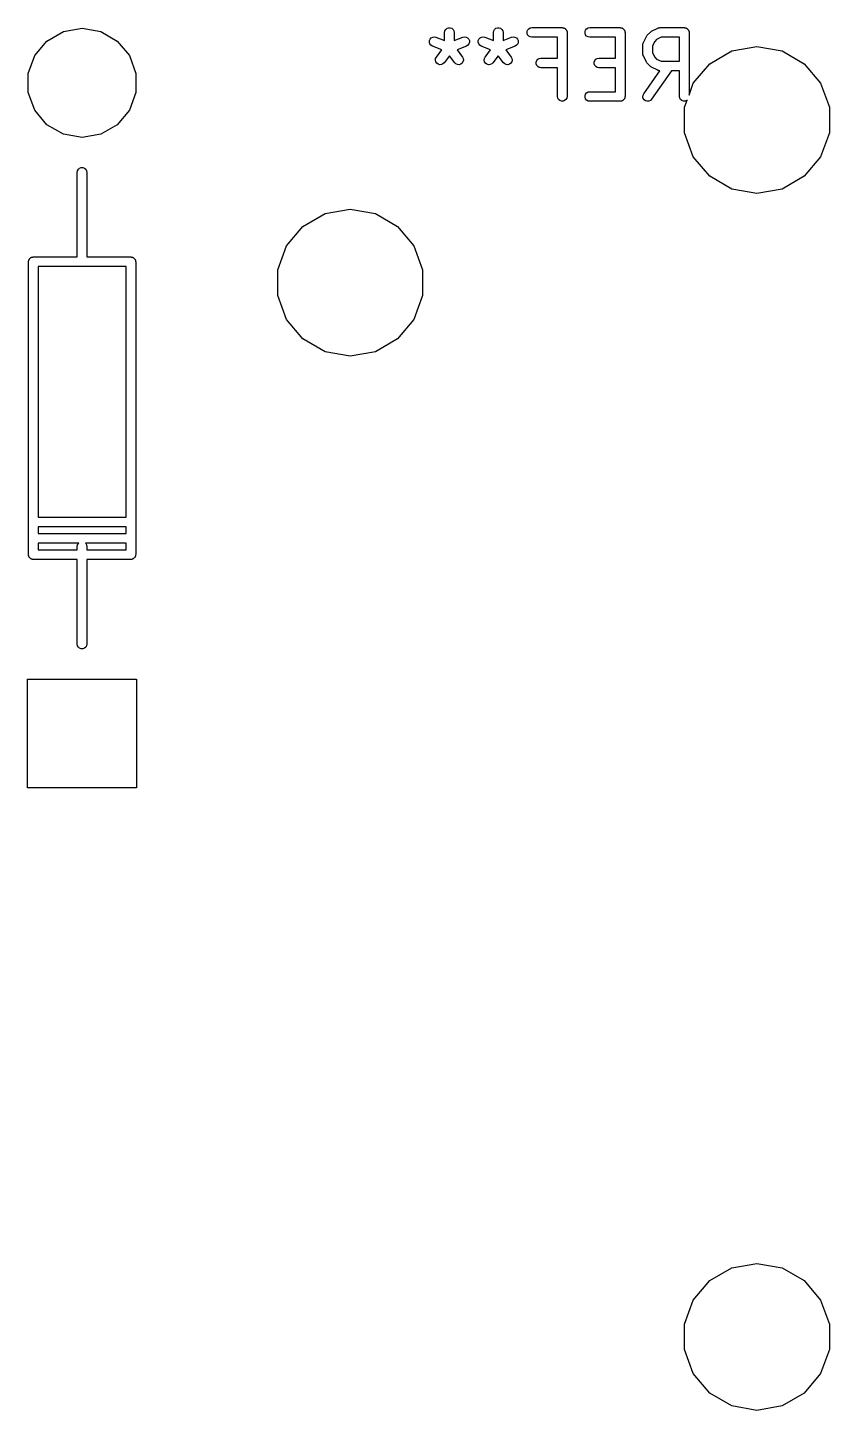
# Model space of a CAD drawing. Extents: x 17 to 273, y -105 to -8.
# Drawn here: x 127.15 to 139.67, y -56.07 to -34.48 of the extents above; entities that cross this region are included whole.
import ezdxf

# ---------------------------------------------------------------- set-up
doc = ezdxf.new("R2010")
doc.units = 0
doc.header["$MEASUREMENT"] = 0
doc.layers.add('BLACK', color=7, linetype='CONTINUOUS')

msp = doc.modelspace()

# ---------------------------------------------------------------- linework, layer by layer
at = {"layer": 'Black'}
for p, q in [((127.454, -34.6861), (127.711, -34.538)), ((127.711, -34.538), (128.003, -34.4866)), ((128.003, -34.4866), (128.294, -34.538)), ((128.294, -34.538), (128.551, -34.6861)), ((133.663, -34.5524), (133.668, -34.5267)), ((133.668, -34.5267), (133.681, -34.5042)), ((133.681, -34.5042), (133.701, -34.4874)), ((133.701, -34.4874), (133.725, -34.4785)), ((133.725, -34.4785), (133.751, -34.4785)), ((133.751, -34.4785), (133.776, -34.4874)), ((133.776, -34.4874), (133.796, -34.5042)), ((133.796, -34.5042), (133.809, -34.5267)), ((133.809, -34.5267), (133.813, -34.5524)), ((134.425, -34.5524), (134.43, -34.5267)), ((134.43, -34.5267), (134.443, -34.5042)), ((134.443, -34.5042), (134.463, -34.4874)), ((134.463, -34.4874), (134.487, -34.4785)), ((134.487, -34.4785), (134.513, -34.4785)), ((134.513, -34.4785), (134.537, -34.4874)), ((134.537, -34.4874), (134.557, -34.5042)), ((134.557, -34.5042), (134.57, -34.5267)), ((134.57, -34.5267), (134.575, -34.5524)), ((134.95, -34.5394), (134.959, -34.5149)), ((134.95, -34.5654), (134.95, -34.5394)), ((134.959, -34.5149), (134.976, -34.4949)), ((134.976, -34.4949), (134.998, -34.4819)), ((134.998, -34.4819), (135.024, -34.4774)), ((135.024, -34.4774), (135.5, -34.4774)), ((135.5, -34.4774), (135.506, -34.4785)), ((135.506, -34.4785), (135.513, -34.4785)), ((135.513, -34.4785), (135.519, -34.4808)), ((135.519, -34.4808), (135.526, -34.4819)), ((135.526, -34.4819), (135.531, -34.4852)), ((135.531, -34.4852), (135.537, -34.4874)), ((135.537, -34.4874), (135.543, -34.4916)), ((135.543, -34.4916), (135.548, -34.4949)), ((135.548, -34.4949), (135.552, -34.5)), ((135.552, -34.5), (135.557, -34.5042)), ((135.557, -34.5042), (135.561, -34.5099)), ((135.561, -34.5099), (135.565, -34.5149)), ((135.565, -34.5149), (135.567, -34.521)), ((135.567, -34.521), (135.57, -34.5267)), ((135.57, -34.5267), (135.572, -34.5332)), ((135.572, -34.5332), (135.574, -34.5394)), ((135.574, -34.5394), (135.574, -34.5459)), ((135.855, -34.5394), (135.864, -34.5149)), ((135.855, -34.5654), (135.855, -34.5394)), ((135.864, -34.5149), (135.88, -34.4949)), ((135.88, -34.4949), (135.903, -34.4819)), ((135.903, -34.4819), (135.929, -34.4774)), ((135.929, -34.4774), (136.405, -34.4774)), ((136.405, -34.4774), (136.411, -34.4785)), ((136.411, -34.4785), (136.418, -34.4785)), ((136.418, -34.4785), (136.424, -34.4808)), ((136.424, -34.4808), (136.43, -34.4819)), ((136.43, -34.4819), (136.436, -34.4852)), ((136.436, -34.4852), (136.442, -34.4874)), ((136.442, -34.4874), (136.447, -34.4916)), ((136.447, -34.4916), (136.453, -34.4949)), ((136.453, -34.4949), (136.457, -34.5)), ((136.457, -34.5), (136.462, -34.5042)), ((136.462, -34.5042), (136.465, -34.5099)), ((136.465, -34.5099), (136.47, -34.5149)), ((136.47, -34.5149), (136.472, -34.521)), ((136.472, -34.521), (136.475, -34.5267)), ((136.475, -34.5267), (136.476, -34.5332)), ((136.476, -34.5332), (136.479, -34.5394)), ((136.479, -34.5394), (136.479, -34.5459)), ((136.876, -34.547), (136.885, -34.5401)), ((136.885, -34.5401), (136.895, -34.5329)), ((136.895, -34.5329), (136.99, -34.4853)), ((136.99, -34.4853), (136.994, -34.4841)), ((136.994, -34.4841), (136.998, -34.4819)), ((136.998, -34.4819), (137.007, -34.4804)), ((137.007, -34.4804), (137.015, -34.4779)), ((137.015, -34.4779), (137.02, -34.4781)), ((137.02, -34.4781), (137.024, -34.4774)), ((137.024, -34.4774), (137.405, -34.4774)), ((137.405, -34.4774), (137.411, -34.4785)), ((137.411, -34.4785), (137.418, -34.4785)), ((137.418, -34.4785), (137.424, -34.4808)), ((137.424, -34.4808), (137.43, -34.4819)), ((137.43, -34.4819), (137.436, -34.4852)), ((137.436, -34.4852), (137.442, -34.4874)), ((137.442, -34.4874), (137.447, -34.4916)), ((137.447, -34.4916), (137.453, -34.4949)), ((137.453, -34.4949), (137.457, -34.5)), ((137.457, -34.5), (137.462, -34.5042)), ((137.462, -34.5042), (137.465, -34.5099)), ((137.465, -34.5099), (137.47, -34.5149)), ((137.47, -34.5149), (137.472, -34.521)), ((137.472, -34.521), (137.475, -34.5267)), ((137.475, -34.5267), (137.476, -34.5332)), ((137.476, -34.5332), (137.479, -34.5394)), ((137.479, -34.5394), (137.479, -34.5459)), ((127.264, -34.913), (127.454, -34.6861)), ((128.551, -34.6861), (128.741, -34.913)), ((133.426, -34.7059), (133.427, -34.6799)), ((133.434, -34.7307), (133.426, -34.7059)), ((133.427, -34.6799), (133.436, -34.6557)), ((133.45, -34.7511), (133.434, -34.7307)), ((133.436, -34.6557), (133.454, -34.6363)), ((133.472, -34.7649), (133.45, -34.7511)), ((133.454, -34.6363), (133.477, -34.624)), ((133.477, -34.624), (133.502, -34.6203)), ((133.502, -34.6203), (133.528, -34.6256)), ((133.528, -34.6256), (133.663, -34.6797)), ((133.663, -34.6797), (133.663, -34.5524)), ((133.813, -34.5524), (133.813, -34.6797)), ((133.813, -34.6797), (133.948, -34.6256)), ((133.948, -34.6256), (133.974, -34.6203)), ((133.974, -34.6203), (134, -34.624)), ((134, -34.624), (134.023, -34.6363)), ((134.026, -34.7511), (134.004, -34.7649)), ((134.023, -34.6363), (134.04, -34.6557)), ((134.042, -34.7307), (134.026, -34.7511)), ((134.04, -34.6557), (134.05, -34.6799)), ((134.05, -34.7059), (134.042, -34.7307)), ((134.05, -34.6799), (134.05, -34.7059)), ((134.188, -34.6799), (134.198, -34.6557)), ((134.188, -34.7059), (134.188, -34.6799)), ((134.196, -34.7307), (134.188, -34.7059)), ((134.212, -34.7511), (134.196, -34.7307)), ((134.198, -34.6557), (134.216, -34.6363)), ((134.234, -34.7649), (134.212, -34.7511)), ((134.216, -34.6363), (134.238, -34.624)), ((134.238, -34.624), (134.264, -34.6203)), ((134.264, -34.6203), (134.29, -34.6256)), ((134.29, -34.6256), (134.425, -34.6797)), ((134.425, -34.6797), (134.425, -34.5524)), ((134.575, -34.5524), (134.575, -34.6797)), ((134.575, -34.6797), (134.71, -34.6256)), ((134.71, -34.6256), (134.736, -34.6203)), ((134.736, -34.6203), (134.762, -34.624)), ((134.762, -34.624), (134.784, -34.6363)), ((134.788, -34.7511), (134.766, -34.7649)), ((134.784, -34.6363), (134.802, -34.6557)), ((134.804, -34.7307), (134.788, -34.7511)), ((134.802, -34.6557), (134.812, -34.6799)), ((134.812, -34.7059), (134.804, -34.7307)), ((134.812, -34.6799), (134.812, -34.7059)), ((134.959, -34.5899), (134.95, -34.5654)), ((134.976, -34.6098), (134.959, -34.5899)), ((134.998, -34.6229), (134.976, -34.6098)), ((135.024, -34.6274), (134.998, -34.6229)), ((135.425, -34.6274), (135.024, -34.6274)), ((135.425, -34.9536), (135.425, -34.6274)), ((135.574, -34.5459), (135.575, -34.5524)), ((135.575, -34.5524), (135.575, -35.5524)), ((135.864, -34.5899), (135.855, -34.5654)), ((135.88, -34.6098), (135.864, -34.5899)), ((135.903, -34.6229), (135.88, -34.6098)), ((135.929, -34.6274), (135.903, -34.6229)), ((136.33, -34.6274), (135.929, -34.6274)), ((136.33, -34.9536), (136.33, -34.6274)), ((136.479, -34.5459), (136.48, -34.5524)), ((136.48, -34.5524), (136.48, -35.5524)), ((136.758, -34.7429), (136.759, -34.7386)), ((136.758, -34.8857), (136.758, -34.7429)), ((136.759, -34.7343), (136.761, -34.7259)), ((136.759, -34.7386), (136.759, -34.7343)), ((136.761, -34.7259), (136.763, -34.7172)), ((136.763, -34.7172), (136.765, -34.7135)), ((136.765, -34.7135), (136.766, -34.7093)), ((136.766, -34.7093), (136.814, -34.6141)), ((136.814, -34.6141), (136.821, -34.6044)), ((136.821, -34.6044), (136.828, -34.5946)), ((136.828, -34.5946), (136.876, -34.547)), ((136.943, -34.692), (136.908, -34.7606)), ((136.973, -34.6616), (136.943, -34.692)), ((137.042, -34.6274), (136.973, -34.6616)), ((137.33, -34.6274), (137.042, -34.6274)), ((137.33, -35.0012), (137.33, -34.6274)), ((137.479, -34.5459), (137.48, -34.5524)), ((137.48, -34.5524), (137.48, -35.5293)), ((127.163, -35.1914), (127.264, -34.913)), ((128.741, -34.913), (128.842, -35.1914)), ((133.619, -34.8238), (133.472, -34.7649)), ((133.52, -34.985), (133.523, -34.9592)), ((133.523, -34.9592), (133.535, -34.936)), ((133.535, -34.936), (133.619, -34.8238)), ((133.738, -34.9155), (133.655, -35.026)), ((133.821, -35.026), (133.738, -34.9155)), ((134.004, -34.7649), (133.857, -34.8238)), ((133.857, -34.8238), (133.941, -34.936)), ((133.941, -34.936), (133.953, -34.9592)), ((133.953, -34.9592), (133.956, -34.985)), ((134.381, -34.8238), (134.234, -34.7649)), ((134.282, -34.985), (134.285, -34.9592)), ((134.285, -34.9592), (134.297, -34.936)), ((134.297, -34.936), (134.381, -34.8238)), ((134.5, -34.9155), (134.417, -35.026)), ((134.583, -35.026), (134.5, -34.9155)), ((134.766, -34.7649), (134.619, -34.8238)), ((134.619, -34.8238), (134.703, -34.936)), ((134.703, -34.936), (134.715, -34.9592)), ((134.715, -34.9592), (134.718, -34.985)), ((135.102, -34.9911), (135.118, -34.9711)), ((135.118, -34.9711), (135.141, -34.9581)), ((135.141, -34.9581), (135.167, -34.9536)), ((135.167, -34.9536), (135.425, -34.9536)), ((136.006, -34.9911), (136.023, -34.9711)), ((136.023, -34.9711), (136.046, -34.9581)), ((136.046, -34.9581), (136.071, -34.9536)), ((136.071, -34.9536), (136.33, -34.9536)), ((136.759, -34.89), (136.758, -34.8857)), ((136.759, -34.8943), (136.759, -34.89)), ((136.761, -34.9027), (136.759, -34.8943)), ((136.763, -34.9114), (136.761, -34.9027)), ((136.765, -34.9151), (136.763, -34.9114)), ((136.766, -34.9193), (136.765, -34.9151)), ((136.814, -35.0145), (136.766, -34.9193)), ((136.908, -34.7606), (136.908, -34.868)), ((136.908, -34.868), (136.943, -34.9365)), ((136.943, -34.9365), (136.973, -34.9669)), ((136.973, -34.9669), (137.042, -35.0012)), ((137.802, -35.0411), (138.148, -34.8418)), ((138.148, -34.8418), (138.54, -34.7726)), ((138.54, -34.7726), (138.932, -34.8418)), ((138.932, -34.8418), (139.278, -35.0411)), ((127.163, -35.4876), (127.163, -35.1914)), ((128.842, -35.1914), (128.842, -35.4876)), ((133.526, -35.0104), (133.52, -34.985)), ((133.541, -35.0322), (133.526, -35.0104)), ((133.561, -35.0479), (133.541, -35.0322)), ((133.586, -35.0554), (133.561, -35.0479)), ((133.612, -35.054), (133.586, -35.0554)), ((133.636, -35.0438), (133.612, -35.054)), ((133.655, -35.026), (133.636, -35.0438)), ((133.84, -35.0438), (133.821, -35.026)), ((133.864, -35.054), (133.84, -35.0438)), ((133.89, -35.0554), (133.864, -35.054)), ((133.915, -35.0479), (133.89, -35.0554)), ((133.936, -35.0322), (133.915, -35.0479)), ((133.95, -35.0104), (133.936, -35.0322)), ((133.956, -34.985), (133.95, -35.0104)), ((134.288, -35.0104), (134.282, -34.985)), ((134.302, -35.0322), (134.288, -35.0104)), ((134.323, -35.0479), (134.302, -35.0322)), ((134.348, -35.0554), (134.323, -35.0479)), ((134.374, -35.054), (134.348, -35.0554)), ((134.398, -35.0438), (134.374, -35.054)), ((134.417, -35.026), (134.398, -35.0438)), ((134.602, -35.0438), (134.583, -35.026)), ((134.626, -35.054), (134.602, -35.0438)), ((134.652, -35.0554), (134.626, -35.054)), ((134.677, -35.0479), (134.652, -35.0554)), ((134.698, -35.0322), (134.677, -35.0479)), ((134.712, -35.0104), (134.698, -35.0322)), ((134.718, -34.985), (134.712, -35.0104)), ((135.093, -35.0155), (135.102, -34.9911)), ((135.093, -35.0416), (135.093, -35.0155)), ((135.102, -35.0661), (135.093, -35.0416)), ((135.118, -35.086), (135.102, -35.0661)), ((135.141, -35.099), (135.118, -35.086)), ((135.167, -35.1036), (135.141, -35.099)), ((135.425, -35.1036), (135.167, -35.1036)), ((135.425, -35.5524), (135.425, -35.1036)), ((135.998, -35.0155), (136.006, -34.9911)), ((135.998, -35.0416), (135.998, -35.0155)), ((136.006, -35.0661), (135.998, -35.0416)), ((136.023, -35.086), (136.006, -35.0661)), ((136.046, -35.099), (136.023, -35.086)), ((136.071, -35.1036), (136.046, -35.099)), ((136.33, -35.1036), (136.071, -35.1036)), ((136.33, -35.4774), (136.33, -35.1036)), ((136.772, -35.5094), (137.023, -35.151)), ((136.821, -35.0242), (136.814, -35.0145)), ((136.828, -35.034), (136.821, -35.0242)), ((136.876, -35.0816), (136.828, -35.034)), ((136.885, -35.0885), (136.876, -35.0816)), ((136.895, -35.0957), (136.885, -35.0885)), ((136.99, -35.1433), (136.895, -35.0957)), ((137.206, -35.1512), (136.895, -35.5954)), ((136.994, -35.1445), (136.99, -35.1433)), ((136.998, -35.1467), (136.994, -35.1445)), ((137.007, -35.1482), (136.998, -35.1467)), ((137.015, -35.1507), (137.007, -35.1482)), ((137.02, -35.1504), (137.015, -35.1507)), ((137.023, -35.151), (137.02, -35.1504)), ((137.042, -35.0012), (137.33, -35.0012)), ((137.33, -35.1512), (137.206, -35.1512)), ((137.33, -35.5524), (137.33, -35.1512)), ((137.546, -35.3463), (137.802, -35.0411)), ((139.278, -35.0411), (139.534, -35.3463)), ((137.48, -35.5293), (137.546, -35.3463)), ((139.534, -35.3463), (139.67, -35.7208)), ((127.264, -35.7659), (127.163, -35.4876)), ((128.842, -35.4876), (128.741, -35.7659)), ((135.43, -35.578), (135.425, -35.5524)), ((135.443, -35.6006), (135.43, -35.578)), ((135.463, -35.6173), (135.443, -35.6006)), ((135.487, -35.6262), (135.463, -35.6173)), ((135.537, -35.6173), (135.513, -35.6262)), ((135.557, -35.6006), (135.537, -35.6173)), ((135.57, -35.578), (135.557, -35.6006)), ((135.575, -35.5524), (135.57, -35.578)), ((135.855, -35.5394), (135.864, -35.5149)), ((135.855, -35.5654), (135.855, -35.5394)), ((135.864, -35.5899), (135.855, -35.5654)), ((135.864, -35.5149), (135.88, -35.4949)), ((135.88, -35.6098), (135.864, -35.5899)), ((135.88, -35.4949), (135.903, -35.4819)), ((135.903, -35.6229), (135.88, -35.6098)), ((135.903, -35.4819), (135.929, -35.4774)), ((135.929, -35.6274), (135.903, -35.6229)), ((135.929, -35.4774), (136.33, -35.4774)), ((136.43, -35.6229), (136.424, -35.624)), ((136.436, -35.6196), (136.43, -35.6229)), ((136.442, -35.6173), (136.436, -35.6196)), ((136.447, -35.6131), (136.442, -35.6173)), ((136.453, -35.6098), (136.447, -35.6131)), ((136.457, -35.6048), (136.453, -35.6098)), ((136.462, -35.6006), (136.457, -35.6048)), ((136.465, -35.5949), (136.462, -35.6006)), ((136.47, -35.5899), (136.465, -35.5949)), ((136.472, -35.5837), (136.47, -35.5899)), ((136.475, -35.578), (136.472, -35.5837)), ((136.476, -35.5716), (136.475, -35.578)), ((136.479, -35.5654), (136.476, -35.5716)), ((136.48, -35.5524), (136.479, -35.5588)), ((136.479, -35.5588), (136.479, -35.5654)), ((136.759, -35.5589), (136.761, -35.533)), ((136.765, -35.5841), (136.759, -35.5589)), ((136.761, -35.533), (136.772, -35.5094)), ((136.78, -35.6054), (136.765, -35.5841)), ((136.802, -35.6204), (136.78, -35.6054)), ((136.827, -35.6271), (136.802, -35.6204)), ((136.876, -35.6138), (136.853, -35.6248)), ((136.895, -35.5954), (136.876, -35.6138)), ((137.334, -35.578), (137.33, -35.5524)), ((137.347, -35.6006), (137.334, -35.578)), ((137.367, -35.6173), (137.347, -35.6006)), ((137.392, -35.6262), (137.367, -35.6173)), ((137.41, -35.7208), (137.45, -35.6108)), ((137.442, -35.6173), (137.418, -35.6262)), ((137.45, -35.6108), (137.442, -35.6173)), ((127.454, -35.9928), (127.264, -35.7659)), ((128.741, -35.7659), (128.551, -35.9928)), ((135.513, -35.6262), (135.487, -35.6262)), ((136.405, -35.6274), (135.929, -35.6274)), ((136.411, -35.6262), (136.405, -35.6274)), ((136.418, -35.6262), (136.411, -35.6262)), ((136.424, -35.624), (136.418, -35.6262)), ((136.853, -35.6248), (136.827, -35.6271)), ((137.418, -35.6262), (137.392, -35.6262)), ((137.41, -36.1192), (137.41, -35.7208)), ((139.67, -35.7208), (139.67, -36.1192)), ((127.711, -36.1409), (127.454, -35.9928)), ((128.551, -35.9928), (128.294, -36.1409)), ((128.003, -36.1924), (127.711, -36.1409)), ((128.294, -36.1409), (128.003, -36.1924)), ((137.546, -36.4937), (137.41, -36.1192)), ((139.67, -36.1192), (139.534, -36.4937)), ((127.932, -36.7108), (127.945, -36.6883)), ((127.945, -36.6883), (127.965, -36.6715)), ((127.965, -36.6715), (127.99, -36.6626)), ((127.99, -36.6626), (128.016, -36.6626)), ((128.016, -36.6626), (128.04, -36.6715)), ((128.04, -36.6715), (128.06, -36.6883)), ((128.06, -36.6883), (128.073, -36.7108)), ((137.802, -36.7989), (137.546, -36.4937)), ((139.534, -36.4937), (139.278, -36.7989)), ((127.928, -36.7365), (127.932, -36.7108)), ((127.928, -38.0585), (127.928, -36.7365)), ((128.073, -36.7108), (128.078, -36.7365)), ((128.078, -36.7365), (128.078, -38.0585)), ((138.148, -36.9982), (137.802, -36.7989)), ((139.278, -36.7989), (138.932, -36.9982)), ((138.54, -37.0674), (138.148, -36.9982)), ((138.932, -36.9982), (138.54, -37.0674)), ((131.798, -37.3818), (132.19, -37.3126)), ((132.19, -37.3126), (132.582, -37.3818)), ((131.452, -37.5811), (131.798, -37.3818)), ((132.582, -37.3818), (132.928, -37.5811)), ((131.196, -37.8863), (131.452, -37.5811)), ((132.928, -37.5811), (133.184, -37.8863)), ((131.06, -38.2608), (131.196, -37.8863)), ((133.184, -37.8863), (133.32, -38.2608)), ((127.166, -38.1335), (127.167, -38.127)), ((127.166, -42.7055), (127.166, -38.1335)), ((127.167, -38.1205), (127.169, -38.1143)), ((127.167, -38.127), (127.167, -38.1205)), ((127.169, -38.1143), (127.17, -38.1078)), ((127.17, -38.1078), (127.173, -38.1021)), ((127.173, -38.1021), (127.176, -38.096)), ((127.176, -38.096), (127.18, -38.091)), ((127.18, -38.091), (127.183, -38.0853)), ((127.183, -38.0853), (127.188, -38.0811)), ((127.188, -38.0811), (127.192, -38.076)), ((127.192, -38.076), (127.198, -38.0727)), ((127.198, -38.0727), (127.203, -38.0685)), ((127.203, -38.0685), (127.209, -38.0663)), ((127.209, -38.0663), (127.215, -38.063)), ((127.215, -38.063), (127.221, -38.0619)), ((127.221, -38.0619), (127.228, -38.0596)), ((127.228, -38.0596), (127.234, -38.0596)), ((127.234, -38.0596), (127.241, -38.0585)), ((127.241, -38.0585), (127.928, -38.0585)), ((127.316, -38.2085), (127.316, -42.1225)), ((128.69, -38.2085), (127.316, -38.2085)), ((128.078, -38.0585), (128.765, -38.0585)), ((128.69, -42.1225), (128.69, -38.2085)), ((128.765, -38.0585), (128.771, -38.0596)), ((128.771, -38.0596), (128.778, -38.0596)), ((128.778, -38.0596), (128.784, -38.0619)), ((128.784, -38.0619), (128.79, -38.063)), ((128.79, -38.063), (128.796, -38.0663)), ((128.796, -38.0663), (128.802, -38.0685)), ((128.802, -38.0685), (128.807, -38.0727)), ((128.807, -38.0727), (128.813, -38.076)), ((128.813, -38.076), (128.817, -38.0811)), ((128.817, -38.0811), (128.822, -38.0853)), ((128.822, -38.0853), (128.825, -38.091)), ((128.825, -38.091), (128.829, -38.096)), ((128.829, -38.096), (128.832, -38.1021)), ((128.832, -38.1021), (128.835, -38.1078)), ((128.835, -38.1078), (128.836, -38.1143)), ((128.836, -38.1143), (128.838, -38.1205)), ((128.838, -38.1205), (128.838, -38.127)), ((128.838, -38.127), (128.84, -38.1335)), ((128.84, -38.1335), (128.84, -42.7055)), ((131.06, -38.6592), (131.06, -38.2608)), ((133.32, -38.2608), (133.32, -38.6592)), ((131.196, -39.0337), (131.06, -38.6592)), ((133.32, -38.6592), (133.184, -39.0337)), ((131.452, -39.3389), (131.196, -39.0337)), ((133.184, -39.0337), (132.928, -39.3389)), ((131.798, -39.5382), (131.452, -39.3389)), ((132.928, -39.3389), (132.582, -39.5382)), ((132.19, -39.6074), (131.798, -39.5382)), ((132.582, -39.5382), (132.19, -39.6074)), ((127.316, -42.1225), (128.69, -42.1225)), ((127.316, -42.2725), (127.316, -42.3765)), ((128.69, -42.2725), (127.316, -42.2725)), ((128.69, -42.3765), (128.69, -42.2725)), ((127.316, -42.3765), (128.69, -42.3765)), ((127.316, -42.5265), (127.316, -42.6305)), ((127.95, -42.5265), (127.316, -42.5265)), ((127.932, -42.5528), (127.945, -42.5303)), ((127.945, -42.5303), (127.95, -42.5265)), ((128.055, -42.5265), (128.06, -42.5303)), ((128.69, -42.5265), (128.055, -42.5265)), ((128.06, -42.5303), (128.073, -42.5528)), ((128.69, -42.6305), (128.69, -42.5265)), ((127.167, -42.7119), (127.166, -42.7055)), ((127.167, -42.7185), (127.167, -42.7119)), ((127.169, -42.7247), (127.167, -42.7185)), ((127.17, -42.7311), (127.169, -42.7247)), ((127.173, -42.7368), (127.17, -42.7311)), ((127.176, -42.743), (127.173, -42.7368)), ((127.18, -42.748), (127.176, -42.743)), ((127.183, -42.7537), (127.18, -42.748)), ((127.316, -42.6305), (127.928, -42.6305)), ((127.928, -42.5785), (127.932, -42.5528)), ((127.928, -42.6305), (127.928, -42.5785)), ((128.073, -42.5528), (128.078, -42.5785)), ((128.078, -42.5785), (128.078, -42.6305)), ((128.078, -42.6305), (128.69, -42.6305)), ((128.825, -42.748), (128.822, -42.7537)), ((128.829, -42.743), (128.825, -42.748)), ((128.832, -42.7368), (128.829, -42.743)), ((128.835, -42.7311), (128.832, -42.7368)), ((128.836, -42.7247), (128.835, -42.7311)), ((128.838, -42.7185), (128.836, -42.7247)), ((128.84, -42.7055), (128.838, -42.7119)), ((128.838, -42.7119), (128.838, -42.7185)), ((127.188, -42.7579), (127.183, -42.7537)), ((127.192, -42.7629), (127.188, -42.7579)), ((127.198, -42.7662), (127.192, -42.7629)), ((127.203, -42.7704), (127.198, -42.7662)), ((127.209, -42.7727), (127.203, -42.7704)), ((127.215, -42.776), (127.209, -42.7727)), ((127.221, -42.7771), (127.215, -42.776)), ((127.228, -42.7793), (127.221, -42.7771)), ((127.234, -42.7793), (127.228, -42.7793)), ((127.241, -42.7805), (127.234, -42.7793)), ((127.928, -42.7805), (127.241, -42.7805)), ((127.928, -44.1025), (127.928, -42.7805)), ((128.765, -42.7805), (128.078, -42.7805)), ((128.078, -42.7805), (128.078, -44.1025)), ((128.771, -42.7793), (128.765, -42.7805)), ((128.778, -42.7793), (128.771, -42.7793)), ((128.784, -42.7771), (128.778, -42.7793)), ((128.79, -42.776), (128.784, -42.7771)), ((128.796, -42.7727), (128.79, -42.776)), ((128.802, -42.7704), (128.796, -42.7727)), ((128.807, -42.7662), (128.802, -42.7704)), ((128.813, -42.7629), (128.807, -42.7662)), ((128.817, -42.7579), (128.813, -42.7629)), ((128.822, -42.7537), (128.817, -42.7579)), ((127.932, -44.1281), (127.928, -44.1025)), ((127.945, -44.1507), (127.932, -44.1281)), ((127.965, -44.1674), (127.945, -44.1507)), ((127.99, -44.1763), (127.965, -44.1674)), ((128.016, -44.1763), (127.99, -44.1763)), ((128.04, -44.1674), (128.016, -44.1763)), ((128.06, -44.1507), (128.04, -44.1674)), ((128.073, -44.1281), (128.06, -44.1507)), ((128.078, -44.1025), (128.073, -44.1281)), ((127.153, -46.3491), (127.153, -44.6499)), ((127.153, -44.6499), (128.852, -44.6499)), ((128.852, -44.6499), (128.852, -46.3491)), ((128.852, -46.3491), (127.153, -46.3491)), ((137.802, -54.0411), (138.148, -53.8418)), ((138.148, -53.8418), (138.54, -53.7726)), ((138.54, -53.7726), (138.932, -53.8418)), ((138.932, -53.8418), (139.278, -54.0411)), ((137.546, -54.3463), (137.802, -54.0411)), ((139.278, -54.0411), (139.534, -54.3463)), ((137.41, -54.7208), (137.546, -54.3463)), ((139.534, -54.3463), (139.67, -54.7208)), ((137.41, -55.1192), (137.41, -54.7208)), ((139.67, -54.7208), (139.67, -55.1192)), ((137.546, -55.4937), (137.41, -55.1192)), ((139.67, -55.1192), (139.534, -55.4937)), ((137.802, -55.7989), (137.546, -55.4937)), ((139.534, -55.4937), (139.278, -55.7989)), ((138.148, -55.9982), (137.802, -55.7989)), ((139.278, -55.7989), (138.932, -55.9982)), ((138.54, -56.0674), (138.148, -55.9982)), ((138.932, -55.9982), (138.54, -56.0674))]:
    msp.add_line(p, q, dxfattribs=at)

doc.saveas('drawing.dxf')
